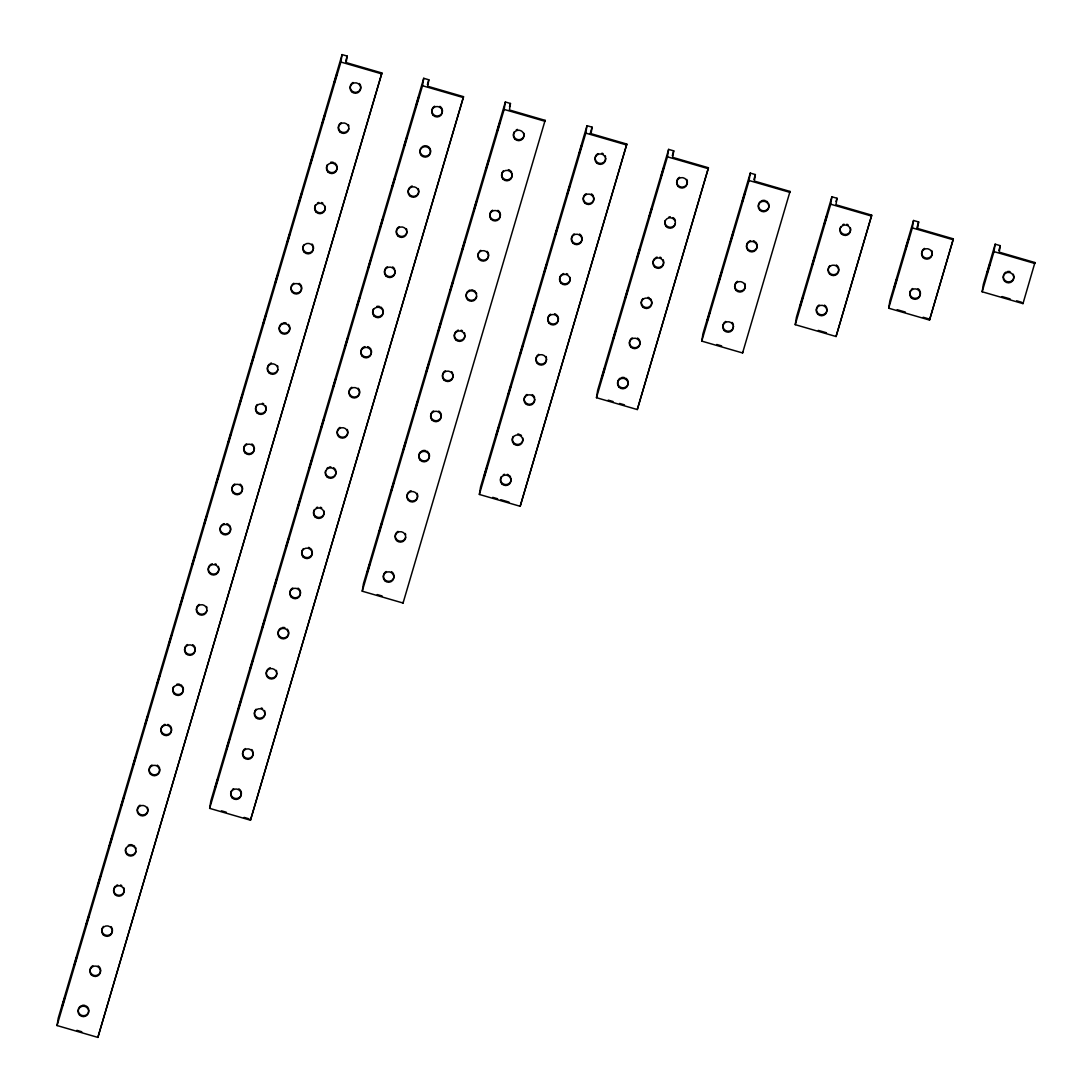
<?xml version="1.0" encoding="UTF-8"?>
<svg xmlns="http://www.w3.org/2000/svg" width="1092" height="1092" viewBox="0 0 1092 1092"><rect width="100%" height="100%" fill="white"/><g stroke="black" fill="none" stroke-linecap="round" stroke-linejoin="round"><path stroke-width="1.5" d="M57.057 1025.552L58.245 1018.113L342.083 54.6L347.188 56.088L346.15 62.585L381.859 72.959L381.709 73.887L97.871 1037.4L57.057 1025.552L340.895 62.039L342.083 54.6M97.871 1037.4L381.859 72.959M209.65 808.367L210.838 800.941L423.723 78.296L428.828 79.784L427.777 86.282L463.499 96.656L463.349 97.584L250.464 820.215L209.65 808.367L422.522 85.736L423.723 78.296M250.464 820.215L463.499 96.656M545.126 120.352L403.057 603.043L362.244 591.195L363.431 583.756L505.35 101.993L510.455 103.481L509.418 109.978L545.126 120.352L544.976 121.28L504.163 109.432L505.35 101.993M403.057 603.043L403.207 602.101M479.361 494.444L480.548 487.018L586.991 125.689L592.096 127.177L591.059 133.674L626.767 144.048L626.617 144.977L520.174 506.292L479.361 494.444L585.803 133.128L586.991 125.689M520.174 506.292L626.767 144.048M596.478 397.706L597.665 390.267L668.632 149.386L673.737 150.873L672.686 157.371L708.408 167.745L708.258 168.673L637.291 409.555L596.478 397.706L667.43 156.825L668.632 149.386M637.291 409.555L708.408 167.745M790.035 191.441L742.587 352.962L701.76 341.113L702.961 333.674L750.259 173.096L755.364 174.57L754.326 181.081L790.035 191.441L789.898 192.369L749.071 180.521L750.259 173.096M742.587 352.962L742.737 352.033M795.235 324.665L796.423 317.226L831.899 196.792L837.004 198.266L835.967 204.777L871.675 215.138L871.525 216.066L836.049 336.513L795.235 324.665L830.712 204.218L831.899 196.792M836.049 336.513L871.675 215.138M888.697 308.217L889.884 300.778L913.54 220.488L918.645 221.963L917.594 228.474L953.316 238.834L953.166 239.762L929.51 320.065L888.697 308.217L912.352 227.914L913.54 220.488M929.51 320.065L953.316 238.834M1034.943 262.544L1022.972 303.617L982.158 291.769L983.346 284.329L995.167 244.185L1000.272 245.659L999.235 252.17L1034.943 262.544L1034.806 263.472L993.979 251.624L995.167 244.185M1022.972 303.617L1023.122 302.689M345.741 60.988L347.188 56.088M427.382 84.685L428.828 79.784M362.244 591.195L504.163 109.432M509.5 106.743L510.455 103.481M590.171 133.715L592.096 127.177M672.29 155.76L673.737 150.873M701.76 341.113L749.071 180.521M753.93 179.443L755.364 174.57M836.049 201.529L837.004 198.266M916.748 228.392L918.645 221.963M982.158 291.769L993.979 251.624M998.852 250.477L1000.272 245.659M340.895 62.039L381.709 73.887M422.522 85.736L463.349 97.584M585.803 133.128L626.617 144.977M667.43 156.825L708.258 168.673M830.712 204.218L871.525 216.066M912.352 227.914L953.166 239.762M1002.019 296.56L1010.141 298.908M1016.625 300.805L1021.498 302.211M897.187 309.705L905.309 312.066M923.163 317.253L929.661 319.137M818.345 330.398L826.453 332.76M716.762 344.485L721.635 345.905M608.217 400.136L613.09 401.556M619.587 403.439L624.46 404.859M492.724 497.351L497.597 498.771M500.846 499.713L508.968 502.074M377.231 594.567L382.104 595.986M221.389 810.81L226.262 812.216M244.117 817.403L248.99 818.823M76.918 1030.343L81.777 1031.763M359.364 83.497A5.31 5.228 9.1 0 1 358.872 91.196A5.31 5.228 9.1 0 1 351.119 89.994A5.31 5.228 9.1 0 1 352.975 82.501M348.812 128.733A5.31 5.228 9.1 0 1 340.39 131.313A5.31 5.228 9.1 0 1 341.154 122.659M348.362 124.747A5.31 5.228 9.1 0 1 348.867 126.017M336.541 164.892A5.31 5.228 9.1 0 1 331.777 172.632A5.31 5.228 9.1 0 1 327.341 164.66M330.617 162.312A5.31 5.228 9.1 0 1 333.36 162.38M334.63 162.926A5.31 5.228 9.1 0 1 335.722 163.786M313.39 246.464A5.31 5.228 9.1 0 1 307.425 252.853A5.31 5.228 9.1 0 1 303.685 244.963M312.066 244.089A5.31 5.228 9.1 0 1 312.885 245.181M325.211 206.32A5.31 5.228 9.1 0 1 319.26 212.708A5.31 5.228 9.1 0 1 315.506 204.818M317.499 202.948A5.31 5.228 9.1 0 1 318.782 202.457M321.539 202.525A5.31 5.228 9.1 0 1 322.809 203.085M218.263 566.366A5.31 5.228 9.1 0 1 215.766 573.655A5.31 5.228 9.1 0 1 208.586 570.529A5.31 5.228 9.1 0 1 212.339 563.772M215.097 563.841A5.31 5.228 9.1 0 1 216.366 564.4M206.893 610.483A5.31 5.228 9.1 0 1 198.471 613.076A5.31 5.228 9.1 0 1 199.222 604.408M206.443 606.51A5.31 5.228 9.1 0 1 206.948 607.78M254.259 447.201A5.31 5.228 9.1 0 1 250.819 453.385A5.31 5.228 9.1 0 1 244.239 450.518A5.31 5.228 9.1 0 1 246.533 443.83M251.843 443.953A5.31 5.228 9.1 0 1 253.754 445.918M299.153 283.374A5.31 5.228 9.1 0 1 300.409 291.305A5.31 5.228 9.1 0 1 292.26 291.1A5.31 5.228 9.1 0 1 293.844 283.238M266.23 408.408A5.31 5.228 9.1 0 1 258.79 413.063A5.31 5.228 9.1 0 1 257.248 404.477M262.408 403.262A5.31 5.228 9.1 0 1 263.677 403.808M265.574 405.774A5.31 5.228 9.1 0 1 266.079 407.043M277.846 369.615A5.31 5.228 9.1 0 1 269.997 372.59A5.31 5.228 9.1 0 1 269.069 364.332M270.188 363.527A5.31 5.228 9.1 0 1 271.485 363.035M277.409 365.629A5.31 5.228 9.1 0 1 277.914 366.898M288.411 324.379A5.31 5.228 9.1 0 1 287.906 332.077A5.31 5.228 9.1 0 1 280.166 330.876A5.31 5.228 9.1 0 1 282.009 323.382M283.306 322.891A5.31 5.228 9.1 0 1 286.049 322.959M171.471 728.214A5.31 5.228 9.1 0 1 164.837 734.466A5.31 5.228 9.1 0 1 162.626 725.661M163.745 724.856A5.31 5.228 9.1 0 1 165.042 724.365M167.786 724.433A5.31 5.228 9.1 0 1 169.055 724.979M170.147 725.839A5.31 5.228 9.1 0 1 170.966 726.944M240.022 484.097A5.31 5.228 9.1 0 1 241.264 492.028A5.31 5.228 9.1 0 1 233.128 491.823A5.31 5.228 9.1 0 1 234.712 483.974M230.603 527.491A5.31 5.228 9.1 0 1 223.969 533.729A5.31 5.228 9.1 0 1 221.758 524.924M222.877 524.119A5.31 5.228 9.1 0 1 224.174 523.628M226.918 523.696A5.31 5.228 9.1 0 1 228.187 524.256M229.279 525.115A5.31 5.228 9.1 0 1 230.098 526.207M182.787 686.8A5.31 5.228 9.1 0 1 178.023 694.526A5.31 5.228 9.1 0 1 173.587 686.568M176.863 684.22A5.31 5.228 9.1 0 1 179.62 684.288M180.89 684.834A5.31 5.228 9.1 0 1 181.968 685.694M192.711 644.69A5.31 5.228 9.1 0 1 194.512 651.883A5.31 5.228 9.1 0 1 187.21 653.617A5.31 5.228 9.1 0 1 185.422 646.423M186.282 645.358A5.31 5.228 9.1 0 1 187.401 644.553M112.34 928.951A5.31 5.228 9.1 0 1 105.692 935.202A5.31 5.228 9.1 0 1 103.494 926.385M111.002 926.576A5.31 5.228 9.1 0 1 111.834 927.681M157.234 765.123A5.31 5.228 9.1 0 1 158.476 773.054A5.31 5.228 9.1 0 1 150.341 772.849A5.31 5.228 9.1 0 1 151.924 765.001M123.655 887.537A5.31 5.228 9.1 0 1 121.963 894.389A5.31 5.228 9.1 0 1 114.865 893.297A5.31 5.228 9.1 0 1 115.329 886.24M116.434 885.435A5.31 5.228 9.1 0 1 117.731 884.943M120.475 885.011A5.31 5.228 9.1 0 1 121.744 885.571M135.927 851.364A5.31 5.228 9.1 0 1 129.347 854.899A5.31 5.228 9.1 0 1 125.73 848.402M128.269 845.29A5.31 5.228 9.1 0 1 132.309 844.867M133.579 845.426A5.31 5.228 9.1 0 1 134.657 846.286M135.476 847.392A5.31 5.228 9.1 0 1 135.981 848.661M147.311 807.234A5.31 5.228 9.1 0 1 145.222 814.332A5.31 5.228 9.1 0 1 138.001 812.243A5.31 5.228 9.1 0 1 140.09 805.145M98.103 965.86A5.31 5.228 9.1 0 1 99.345 973.791A5.31 5.228 9.1 0 1 91.209 973.586A5.31 5.228 9.1 0 1 92.793 965.724M86.268 1006.005A5.31 5.228 9.1 0 1 87.524 1013.936A5.31 5.228 9.1 0 1 79.388 1013.731A5.31 5.228 9.1 0 1 80.958 1005.882M82.255 1005.391A5.31 5.228 9.1 0 1 84.999 1005.459M920.324 291.905A5.31 5.228 9.1 0 1 914.359 298.307A5.31 5.228 9.1 0 1 910.619 290.404M911.479 289.339A5.31 5.228 9.1 0 1 912.598 288.534M917.908 288.67A5.31 5.228 9.1 0 1 919.819 290.636M932.295 253.126A5.31 5.228 9.1 0 1 924.241 257.453A5.31 5.228 9.1 0 1 924.433 248.389M931.64 250.491A5.31 5.228 9.1 0 1 932.145 251.761M1013.28 274.188A5.31 5.228 9.1 0 1 1009.213 281.886A5.31 5.228 9.1 0 1 1003.521 275.211M1004.08 273.955A5.31 5.228 9.1 0 1 1006.06 272.085M1007.356 271.594A5.31 5.228 9.1 0 1 1010.1 271.662M593.775 197.12A5.31 5.228 9.1 0 1 590.335 203.303A5.31 5.228 9.1 0 1 583.756 200.437A5.31 5.228 9.1 0 1 586.063 193.748M591.373 193.885A5.31 5.228 9.1 0 1 593.27 195.837M605.76 158.326A5.31 5.228 9.1 0 1 597.693 162.667A5.31 5.228 9.1 0 1 597.884 153.603M601.924 153.18A5.31 5.228 9.1 0 1 603.193 153.726M605.105 155.692A5.31 5.228 9.1 0 1 605.61 156.975M579.538 234.029A5.31 5.228 9.1 0 1 581.34 241.223A5.31 5.228 9.1 0 1 574.037 242.956A5.31 5.228 9.1 0 1 572.249 235.763M573.109 234.698A5.31 5.228 9.1 0 1 574.228 233.893M556.975 315.178A5.31 5.228 9.1 0 1 556.47 322.877A5.31 5.228 9.1 0 1 548.73 321.676A5.31 5.228 9.1 0 1 550.573 314.182M554.613 313.759A5.31 5.228 9.1 0 1 555.883 314.319M570.12 277.409A5.31 5.228 9.1 0 1 563.486 283.661A5.31 5.228 9.1 0 1 561.288 274.843M562.407 274.037A5.31 5.228 9.1 0 1 563.69 273.546M566.448 273.614A5.31 5.228 9.1 0 1 567.717 274.174M546.628 359.063A5.31 5.228 9.1 0 1 538.561 363.39A5.31 5.228 9.1 0 1 538.752 354.327M545.959 356.429A5.31 5.228 9.1 0 1 546.464 357.698M534.793 399.208A5.31 5.228 9.1 0 1 528.009 404.095A5.31 5.228 9.1 0 1 524.938 396.341M525.812 395.29A5.31 5.228 9.1 0 1 526.917 394.485M532.227 394.608A5.31 5.228 9.1 0 1 534.643 397.843M510.988 478.146A5.31 5.228 9.1 0 1 505.036 484.534A5.31 5.228 9.1 0 1 501.283 476.644M503.275 474.774A5.31 5.228 9.1 0 1 504.559 474.283M507.316 474.351A5.31 5.228 9.1 0 1 508.585 474.911M509.664 475.757A5.31 5.228 9.1 0 1 510.483 476.863M522.822 438.001A5.31 5.228 9.1 0 1 516.857 444.389A5.31 5.228 9.1 0 1 513.117 436.486M517.772 433.988A5.31 5.228 9.1 0 1 519.137 434.207M520.406 434.752A5.31 5.228 9.1 0 1 521.485 435.612M487.155 251.337A5.31 5.228 9.1 0 1 487.332 258.394A5.31 5.228 9.1 0 1 480.193 259.145A5.31 5.228 9.1 0 1 478.787 252.211M479.647 251.146A5.31 5.228 9.1 0 1 480.767 250.341M512.134 173.423A5.31 5.228 9.1 0 1 505.5 179.661A5.31 5.228 9.1 0 1 503.303 170.857M508.462 169.629A5.31 5.228 9.1 0 1 509.732 170.175M510.81 171.035A5.31 5.228 9.1 0 1 511.629 172.14M497.911 210.333A5.31 5.228 9.1 0 1 499.153 218.25A5.31 5.228 9.1 0 1 491.018 218.059A5.31 5.228 9.1 0 1 492.588 210.196M476.603 296.56A5.31 5.228 9.1 0 1 470.024 300.109A5.31 5.228 9.1 0 1 466.407 293.598M466.953 292.356A5.31 5.228 9.1 0 1 467.826 291.291M468.946 290.486A5.31 5.228 9.1 0 1 470.229 289.994M471.608 289.858A5.31 5.228 9.1 0 1 472.986 290.062M474.256 290.622A5.31 5.228 9.1 0 1 475.334 291.482M476.153 292.588A5.31 5.228 9.1 0 1 476.658 293.857M417.021 493.311A5.31 5.228 9.1 0 1 415.329 500.177A5.31 5.228 9.1 0 1 408.231 499.085A5.31 5.228 9.1 0 1 408.695 492.028M409.8 491.223A5.31 5.228 9.1 0 1 411.097 490.731M523.969 133.279A5.31 5.228 9.1 0 1 518.004 139.667A5.31 5.228 9.1 0 1 514.264 131.763M516.243 129.907A5.31 5.228 9.1 0 1 517.54 129.416M464.987 335.367A5.31 5.228 9.1 0 1 457.548 340.008A5.31 5.228 9.1 0 1 455.992 331.436M457.111 330.63A5.31 5.228 9.1 0 1 458.408 330.139M461.152 330.207A5.31 5.228 9.1 0 1 462.421 330.767M464.332 332.732A5.31 5.228 9.1 0 1 464.837 334.002M438.766 411.056A5.31 5.228 9.1 0 1 440.021 418.987A5.31 5.228 9.1 0 1 431.886 418.782A5.31 5.228 9.1 0 1 433.456 410.933M453.003 374.147A5.31 5.228 9.1 0 1 449.563 380.344A5.31 5.228 9.1 0 1 442.983 377.463A5.31 5.228 9.1 0 1 445.29 370.789M451.678 371.771A5.31 5.228 9.1 0 1 452.498 372.877M405.651 537.441A5.31 5.228 9.1 0 1 397.229 540.035A5.31 5.228 9.1 0 1 397.979 531.367M405.2 533.469A5.31 5.228 9.1 0 1 405.705 534.739M428.842 453.166A5.31 5.228 9.1 0 1 427.149 460.032A5.31 5.228 9.1 0 1 420.051 458.927A5.31 5.228 9.1 0 1 420.516 451.883M421.635 451.078A5.31 5.228 9.1 0 1 425.675 450.655M426.945 451.201A5.31 5.228 9.1 0 1 428.023 452.061M391.468 571.648A5.31 5.228 9.1 0 1 392.71 579.579A5.31 5.228 9.1 0 1 384.575 579.374A5.31 5.228 9.1 0 1 386.158 571.512M675.361 223.519A5.31 5.228 9.1 0 1 668.782 227.054A5.31 5.228 9.1 0 1 665.151 220.557M668.986 216.953A5.31 5.228 9.1 0 1 670.365 216.817M673 217.581A5.31 5.228 9.1 0 1 675.416 220.816M686.731 179.388A5.31 5.228 9.1 0 1 684.643 186.486A5.31 5.228 9.1 0 1 677.422 184.398A5.31 5.228 9.1 0 1 679.524 177.3M637.523 338.015A5.31 5.228 9.1 0 1 638.779 345.946A5.31 5.228 9.1 0 1 630.644 345.741A5.31 5.228 9.1 0 1 632.213 337.878M663.076 259.691A5.31 5.228 9.1 0 1 661.383 266.544A5.31 5.228 9.1 0 1 654.285 265.452A5.31 5.228 9.1 0 1 654.75 258.394M655.869 257.589A5.31 5.228 9.1 0 1 657.152 257.098M659.909 257.166A5.31 5.228 9.1 0 1 661.179 257.726M651.76 301.105A5.31 5.228 9.1 0 1 645.126 307.357A5.31 5.228 9.1 0 1 642.929 298.539M648.075 297.311A5.31 5.228 9.1 0 1 649.344 297.87M650.436 298.73A5.31 5.228 9.1 0 1 651.255 299.836M625.702 378.16A5.31 5.228 9.1 0 1 626.945 386.09A5.31 5.228 9.1 0 1 618.809 385.885A5.31 5.228 9.1 0 1 620.379 378.037M621.676 377.545A5.31 5.228 9.1 0 1 624.433 377.614M755.719 242.137A5.31 5.228 9.1 0 1 755.568 249.536A5.31 5.228 9.1 0 1 748.061 249.345A5.31 5.228 9.1 0 1 748.211 241.946M749.33 241.141A5.31 5.228 9.1 0 1 750.613 240.65M753.371 240.718A5.31 5.228 9.1 0 1 754.64 241.277M768.372 203.085A5.31 5.228 9.1 0 1 766.68 209.951A5.31 5.228 9.1 0 1 759.582 208.859A5.31 5.228 9.1 0 1 760.032 201.802M761.151 200.996A5.31 5.228 9.1 0 1 765.192 200.573M766.461 201.133A5.31 5.228 9.1 0 1 767.553 201.993M733.551 326.167A5.31 5.228 9.1 0 1 725.484 330.494A5.31 5.228 9.1 0 1 725.675 321.43M732.063 322.427A5.31 5.228 9.1 0 1 733.401 324.802M745.372 286.022A5.31 5.228 9.1 0 1 737.318 290.349A5.31 5.228 9.1 0 1 737.496 281.286M744.717 283.388A5.31 5.228 9.1 0 1 745.222 284.657M850.518 228.064A5.31 5.228 9.1 0 1 844.553 234.452A5.31 5.228 9.1 0 1 840.813 226.563M842.792 224.693A5.31 5.228 9.1 0 1 844.089 224.201M846.832 224.27A5.31 5.228 9.1 0 1 848.102 224.829M836.281 264.974A5.31 5.228 9.1 0 1 837.81 272.55A5.31 5.228 9.1 0 1 830.029 273.355A5.31 5.228 9.1 0 1 829.852 265.643M824.446 305.118A5.31 5.228 9.1 0 1 825.702 313.049A5.31 5.228 9.1 0 1 817.567 312.844A5.31 5.228 9.1 0 1 819.137 304.982M439.926 106.334A5.31 5.228 9.1 0 1 441.168 114.264A5.31 5.228 9.1 0 1 433.033 114.059A5.31 5.228 9.1 0 1 434.616 106.211M418.168 188.588A5.31 5.228 9.1 0 1 416.475 195.454A5.31 5.228 9.1 0 1 409.377 194.349A5.31 5.228 9.1 0 1 409.841 187.305M410.961 186.5A5.31 5.228 9.1 0 1 412.244 186.009M395.017 270.161A5.31 5.228 9.1 0 1 391.578 276.344A5.31 5.228 9.1 0 1 385.012 273.478A5.31 5.228 9.1 0 1 387.305 266.789M392.615 266.926A5.31 5.228 9.1 0 1 394.526 268.891M382.691 309.036A5.31 5.228 9.1 0 1 377.928 316.762A5.31 5.228 9.1 0 1 373.491 308.804M376.767 306.442A5.31 5.228 9.1 0 1 379.525 306.511M380.794 307.07A5.31 5.228 9.1 0 1 381.872 307.93M422.781 146.355A5.31 5.228 9.1 0 1 430.644 150.628A5.31 5.228 9.1 0 1 423.423 155.815A5.31 5.228 9.1 0 1 421.662 147.161M407.002 231.368A5.31 5.228 9.1 0 1 398.949 235.708A5.31 5.228 9.1 0 1 399.126 226.645M406.347 228.733A5.31 5.228 9.1 0 1 406.852 230.016M312.244 551.187A5.31 5.228 9.1 0 1 305.596 557.425A5.31 5.228 9.1 0 1 303.399 548.621M308.558 547.392A5.31 5.228 9.1 0 1 309.828 547.952M310.906 548.812A5.31 5.228 9.1 0 1 311.739 549.918M371.376 350.45A5.31 5.228 9.1 0 1 367.485 356.77A5.31 5.228 9.1 0 1 361.056 352.907A5.31 5.228 9.1 0 1 364.946 346.587M367.69 346.655A5.31 5.228 9.1 0 1 368.959 347.215M370.038 348.075A5.31 5.228 9.1 0 1 370.87 349.181M347.215 429.47A5.31 5.228 9.1 0 1 345.127 436.568A5.31 5.228 9.1 0 1 337.906 434.48A5.31 5.228 9.1 0 1 339.994 427.382M358.217 388.22A5.31 5.228 9.1 0 1 357.712 395.918A5.31 5.228 9.1 0 1 349.972 394.717A5.31 5.228 9.1 0 1 351.829 387.237M333.483 467.649A5.31 5.228 9.1 0 1 335.503 474.447A5.31 5.228 9.1 0 1 328.815 476.986A5.31 5.228 9.1 0 1 325.634 470.638M327.054 468.332A5.31 5.228 9.1 0 1 328.173 467.526M329.456 467.035A5.31 5.228 9.1 0 1 330.835 466.885M287.251 629.101A5.31 5.228 9.1 0 1 286.759 636.8A5.31 5.228 9.1 0 1 279.02 635.599A5.31 5.228 9.1 0 1 280.862 628.105M282.159 627.613A5.31 5.228 9.1 0 1 284.903 627.682M298.007 588.097A5.31 5.228 9.1 0 1 299.249 596.027A5.31 5.228 9.1 0 1 291.114 595.822A5.31 5.228 9.1 0 1 292.683 587.96M276.904 672.986A5.31 5.228 9.1 0 1 269.465 677.641A5.31 5.228 9.1 0 1 267.922 669.055M269.041 668.263A5.31 5.228 9.1 0 1 270.325 667.772M276.249 670.351A5.31 5.228 9.1 0 1 276.754 671.621M324.065 511.042A5.31 5.228 9.1 0 1 318.1 517.431A5.31 5.228 9.1 0 1 314.36 509.541M316.339 507.671A5.31 5.228 9.1 0 1 317.635 507.179M320.379 507.248A5.31 5.228 9.1 0 1 321.649 507.807M238.861 788.833A5.31 5.228 9.1 0 1 240.663 796.027A5.31 5.228 9.1 0 1 233.374 797.761A5.31 5.228 9.1 0 1 231.572 790.567M232.446 789.502A5.31 5.228 9.1 0 1 233.552 788.697M253.098 751.924A5.31 5.228 9.1 0 1 249.659 758.107A5.31 5.228 9.1 0 1 243.093 755.241A5.31 5.228 9.1 0 1 245.386 748.552M251.774 749.535A5.31 5.228 9.1 0 1 252.593 750.641M265.083 713.131A5.31 5.228 9.1 0 1 257.644 717.785A5.31 5.228 9.1 0 1 256.088 709.213M261.247 707.985A5.31 5.228 9.1 0 1 262.517 708.531M264.428 710.496A5.31 5.228 9.1 0 1 264.933 711.766M62.176 1006.374L65.029 996.668L62.176 1006.374M73.997 966.215L76.863 956.592L73.997 966.215M85.818 926.071L88.698 916.447L85.818 926.071M97.652 885.926L100.505 876.234L97.652 885.926M109.473 845.781L112.34 836.09L109.473 845.781M121.308 805.637L124.174 796.013L121.308 805.637M133.128 765.492L135.995 755.869L133.128 765.492M144.963 725.347L147.816 715.642L144.963 725.347M156.784 685.189L159.65 675.566L156.784 685.189M168.605 645.044L171.485 635.421L168.605 645.044M180.439 604.9L183.292 595.208L180.439 604.9M192.26 564.755L195.127 555.064L192.26 564.755M204.095 524.61L206.961 514.987L204.095 524.61M215.916 484.466L218.782 474.843L215.916 484.466M227.75 444.321L230.603 434.616L227.75 444.321M239.571 404.163L242.438 394.54L239.571 404.163M251.392 364.018L254.272 354.395L251.392 364.018M263.227 323.874L266.079 314.182L263.227 323.874M275.048 283.729L277.914 274.106L275.048 283.729M286.882 243.584L289.749 233.961L286.882 243.584M298.703 203.44L301.556 193.748L298.703 203.44M310.538 163.295L313.39 153.59L310.538 163.295M322.358 123.15L325.225 113.513L322.358 123.15M334.179 82.992L337.059 73.369L334.179 82.992M214.769 789.188L217.622 779.497L214.769 789.188M226.59 749.044L229.443 739.339L226.59 749.044M238.425 708.899L241.291 699.262L238.425 708.899M250.245 668.741L253.112 659.118L250.245 668.741M262.08 628.596L264.933 618.905L262.08 628.596M273.901 588.452L276.767 578.828L273.901 588.452M285.722 548.307L288.588 538.684L285.722 548.307M297.556 508.162L300.409 498.471L297.556 508.162M309.377 468.018L312.23 458.326L309.377 468.018M321.212 427.873L324.078 418.236L321.212 427.873M333.033 387.715L335.899 378.091L333.033 387.715M344.867 347.57L347.72 337.878L344.867 347.57M356.688 307.425L359.555 297.802L356.688 307.425M368.509 267.281L371.376 257.657L368.509 267.281M380.344 227.136L383.196 217.445L380.344 227.136M392.165 186.991L395.031 177.368L392.165 186.991M403.999 146.847L406.852 137.142L403.999 146.847M415.82 106.688L418.686 97.065L415.82 106.688M367.362 572.003L370.229 562.38L367.362 572.003M379.197 531.859L382.05 522.167L379.197 531.859M391.018 491.714L393.884 482.091L391.018 491.714M402.839 451.569L405.705 441.946L402.839 451.569M414.673 411.425L417.526 401.72L414.673 411.425M426.494 371.266L429.347 361.575L426.494 371.266M438.329 331.122L441.195 321.498L438.329 331.122M450.15 290.977L453.016 281.354L450.15 290.977M461.971 250.832L464.837 241.141L461.971 250.832M473.805 210.688L476.672 201.065L473.805 210.688M485.626 170.543L488.493 160.92L485.626 170.543M497.461 130.398L500.313 120.693L497.461 130.398M484.479 475.266L487.346 465.642L484.479 475.266M496.3 435.121L499.167 425.416L496.3 435.121M508.135 394.976L511.001 385.339L508.135 394.976M519.956 354.818L522.822 345.195L519.956 354.818M531.79 314.673L534.643 304.982L531.79 314.673M543.611 274.529L546.464 264.837L543.611 274.529M555.446 234.384L558.312 224.761L555.446 234.384M567.267 194.24L570.133 184.616L567.267 194.24M579.088 154.095L581.954 144.39L579.088 154.095M601.596 378.528L604.463 368.891L601.596 378.528M613.417 338.37L616.284 328.678L613.417 338.37M625.252 298.225L628.118 288.602L625.252 298.225M637.073 258.081L639.939 248.457L637.073 258.081M648.907 217.936L651.76 208.244L648.907 217.936M660.728 177.791L663.581 168.1L660.728 177.791M706.893 321.922L709.759 312.298L706.893 321.922M718.713 281.777L721.58 272.154L718.713 281.777M730.534 241.632L733.401 231.941L730.534 241.632M742.369 201.488L745.235 191.864L742.369 201.488M800.354 305.473L803.221 295.85L800.354 305.473M812.175 265.329L815.028 255.637L812.175 265.329M823.996 225.184L826.876 215.561L823.996 225.184M893.816 289.025L896.668 279.334L893.816 289.025M905.637 248.88L908.503 239.257L905.637 248.88M987.277 272.577L990.144 262.954L987.277 272.577M351.556 91.632A5.31 5.228 9.1 0 0 360.497 89.517A5.31 5.228 9.1 0 0 354.122 82.951A5.31 5.228 9.1 0 0 351.556 91.632M339.735 131.777A5.31 5.228 9.1 0 0 348.662 129.661A5.31 5.228 9.1 0 0 342.287 123.096A5.31 5.228 9.1 0 0 339.735 131.777M327.9 171.935A5.31 5.228 9.1 0 0 336.841 169.806A5.31 5.228 9.1 0 0 330.466 163.24A5.31 5.228 9.1 0 0 327.9 171.935M304.245 252.225A5.31 5.228 9.1 0 0 313.186 250.095A5.31 5.228 9.1 0 0 306.811 243.53A5.31 5.228 9.1 0 0 304.245 252.225M316.079 212.08A5.31 5.228 9.1 0 0 325.007 209.951A5.31 5.228 9.1 0 0 318.632 203.385A5.31 5.228 9.1 0 0 316.079 212.08M209.637 573.396A5.31 5.228 9.1 0 0 218.564 571.266A5.31 5.228 9.1 0 0 212.203 564.701A5.31 5.228 9.1 0 0 209.637 573.396M197.816 613.54A5.31 5.228 9.1 0 0 206.743 611.424A5.31 5.228 9.1 0 0 200.368 604.845A5.31 5.228 9.1 0 0 197.816 613.54M245.113 452.962A5.31 5.228 9.1 0 0 254.054 450.832A5.31 5.228 9.1 0 0 247.679 444.267A5.31 5.228 9.1 0 0 245.113 452.962M292.424 292.369A5.31 5.228 9.1 0 0 301.351 290.24A5.31 5.228 9.1 0 0 294.99 283.674A5.31 5.228 9.1 0 0 292.424 292.369M256.948 412.803A5.31 5.228 9.1 0 0 265.875 410.688A5.31 5.228 9.1 0 0 259.5 404.122A5.31 5.228 9.1 0 0 256.948 412.803M268.769 372.659A5.31 5.228 9.1 0 0 277.709 370.543A5.31 5.228 9.1 0 0 271.335 363.977A5.31 5.228 9.1 0 0 268.769 372.659M185.981 653.685A5.31 5.228 9.1 0 0 194.922 651.569A5.31 5.228 9.1 0 0 188.547 645.003A5.31 5.228 9.1 0 0 185.981 653.685M280.603 332.514A5.31 5.228 9.1 0 0 289.53 330.398A5.31 5.228 9.1 0 0 283.156 323.819A5.31 5.228 9.1 0 0 280.603 332.514M233.292 493.106A5.31 5.228 9.1 0 0 242.219 490.977A5.31 5.228 9.1 0 0 235.845 484.411A5.31 5.228 9.1 0 0 233.292 493.106M221.458 533.251A5.31 5.228 9.1 0 0 230.398 531.122A5.31 5.228 9.1 0 0 224.024 524.556A5.31 5.228 9.1 0 0 221.458 533.251M162.326 733.988A5.31 5.228 9.1 0 0 171.267 731.858A5.31 5.228 9.1 0 0 164.892 725.293A5.31 5.228 9.1 0 0 162.326 733.988M174.16 693.83A5.31 5.228 9.1 0 0 183.087 691.714A5.31 5.228 9.1 0 0 176.713 685.148A5.31 5.228 9.1 0 0 174.16 693.83M103.194 934.711A5.31 5.228 9.1 0 0 112.135 932.595A5.31 5.228 9.1 0 0 105.76 926.016A5.31 5.228 9.1 0 0 103.194 934.711M150.505 774.132A5.31 5.228 9.1 0 0 159.432 772.003A5.31 5.228 9.1 0 0 153.057 765.437A5.31 5.228 9.1 0 0 150.505 774.132M115.029 894.566A5.31 5.228 9.1 0 0 123.956 892.437A5.31 5.228 9.1 0 0 117.581 885.871A5.31 5.228 9.1 0 0 115.029 894.566M126.849 854.422A5.31 5.228 9.1 0 0 135.777 852.292A5.31 5.228 9.1 0 0 129.416 845.727A5.31 5.228 9.1 0 0 126.849 854.422M138.67 814.277A5.31 5.228 9.1 0 0 147.611 812.148A5.31 5.228 9.1 0 0 141.237 805.582A5.31 5.228 9.1 0 0 138.67 814.277M91.373 974.856A5.31 5.228 9.1 0 0 100.3 972.74A5.31 5.228 9.1 0 0 93.926 966.174A5.31 5.228 9.1 0 0 91.373 974.856M79.539 1015.014A5.31 5.228 9.1 0 0 88.479 1012.885A5.31 5.228 9.1 0 0 82.105 1006.319A5.31 5.228 9.1 0 0 79.539 1015.014M911.178 297.666A5.31 5.228 9.1 0 0 920.119 295.55A5.31 5.228 9.1 0 0 913.745 288.984A5.31 5.228 9.1 0 0 911.178 297.666M923.013 257.521A5.31 5.228 9.1 0 0 931.94 255.405A5.31 5.228 9.1 0 0 925.566 248.826A5.31 5.228 9.1 0 0 923.013 257.521M1004.64 281.217A5.31 5.228 9.1 0 0 1013.581 279.102A5.31 5.228 9.1 0 0 1007.206 272.522A5.31 5.228 9.1 0 0 1004.64 281.217M596.464 162.735A5.31 5.228 9.1 0 0 605.405 160.606A5.31 5.228 9.1 0 0 599.03 154.04A5.31 5.228 9.1 0 0 596.464 162.735M572.809 243.025A5.31 5.228 9.1 0 0 581.749 240.895A5.31 5.228 9.1 0 0 575.375 234.33A5.31 5.228 9.1 0 0 572.809 243.025M549.153 323.314A5.31 5.228 9.1 0 0 558.094 321.198A5.31 5.228 9.1 0 0 551.719 314.619A5.31 5.228 9.1 0 0 549.153 323.314M560.988 283.169A5.31 5.228 9.1 0 0 569.915 281.04A5.31 5.228 9.1 0 0 563.54 274.474A5.31 5.228 9.1 0 0 560.988 283.169M584.643 202.88A5.31 5.228 9.1 0 0 593.57 200.751A5.31 5.228 9.1 0 0 587.196 194.185A5.31 5.228 9.1 0 0 584.643 202.88M537.332 363.459A5.31 5.228 9.1 0 0 546.259 361.343A5.31 5.228 9.1 0 0 539.898 354.777A5.31 5.228 9.1 0 0 537.332 363.459M525.511 403.617A5.31 5.228 9.1 0 0 534.438 401.487A5.31 5.228 9.1 0 0 528.064 394.922A5.31 5.228 9.1 0 0 525.511 403.617M501.856 483.906A5.31 5.228 9.1 0 0 510.783 481.777A5.31 5.228 9.1 0 0 504.408 475.211A5.31 5.228 9.1 0 0 501.856 483.906M513.677 443.762A5.31 5.228 9.1 0 0 522.618 441.632A5.31 5.228 9.1 0 0 516.243 435.066A5.31 5.228 9.1 0 0 513.677 443.762M503.002 179.184A5.31 5.228 9.1 0 0 511.93 177.054A5.31 5.228 9.1 0 0 505.569 170.489A5.31 5.228 9.1 0 0 503.002 179.184M479.347 259.473A5.31 5.228 9.1 0 0 488.288 257.343A5.31 5.228 9.1 0 0 481.913 250.778A5.31 5.228 9.1 0 0 479.347 259.473M491.182 219.328A5.31 5.228 9.1 0 0 500.109 217.199A5.31 5.228 9.1 0 0 493.734 210.633A5.31 5.228 9.1 0 0 491.182 219.328M467.526 299.618A5.31 5.228 9.1 0 0 476.453 297.488A5.31 5.228 9.1 0 0 470.079 290.922A5.31 5.228 9.1 0 0 467.526 299.618M408.394 500.354A5.31 5.228 9.1 0 0 417.321 498.225A5.31 5.228 9.1 0 0 410.947 491.659A5.31 5.228 9.1 0 0 408.394 500.354M514.823 139.039A5.31 5.228 9.1 0 0 523.764 136.91A5.31 5.228 9.1 0 0 517.39 130.344A5.31 5.228 9.1 0 0 514.823 139.039M455.692 339.762A5.31 5.228 9.1 0 0 464.632 337.646A5.31 5.228 9.1 0 0 458.258 331.067A5.31 5.228 9.1 0 0 455.692 339.762M432.036 420.065A5.31 5.228 9.1 0 0 440.977 417.936A5.31 5.228 9.1 0 0 434.602 411.37A5.31 5.228 9.1 0 0 432.036 420.065M443.871 379.907A5.31 5.228 9.1 0 0 452.798 377.791A5.31 5.228 9.1 0 0 446.423 371.225A5.31 5.228 9.1 0 0 443.871 379.907M420.215 460.21A5.31 5.228 9.1 0 0 429.142 458.08A5.31 5.228 9.1 0 0 422.781 451.515A5.31 5.228 9.1 0 0 420.215 460.21M396.56 540.499A5.31 5.228 9.1 0 0 405.501 538.37A5.31 5.228 9.1 0 0 399.126 531.804A5.31 5.228 9.1 0 0 396.56 540.499M384.739 580.644A5.31 5.228 9.1 0 0 393.666 578.514A5.31 5.228 9.1 0 0 387.291 571.949A5.31 5.228 9.1 0 0 384.739 580.644M666.27 226.576A5.31 5.228 9.1 0 0 675.211 224.447A5.31 5.228 9.1 0 0 668.836 217.881A5.31 5.228 9.1 0 0 666.27 226.576M630.794 347.01A5.31 5.228 9.1 0 0 639.735 344.895A5.31 5.228 9.1 0 0 633.36 338.329A5.31 5.228 9.1 0 0 630.794 347.01M678.105 186.432A5.31 5.228 9.1 0 0 687.032 184.302A5.31 5.228 9.1 0 0 680.657 177.737A5.31 5.228 9.1 0 0 678.105 186.432M654.449 266.721A5.31 5.228 9.1 0 0 663.376 264.592A5.31 5.228 9.1 0 0 657.002 258.026A5.31 5.228 9.1 0 0 654.449 266.721M642.615 306.866A5.31 5.228 9.1 0 0 651.555 304.75A5.31 5.228 9.1 0 0 645.181 298.171A5.31 5.228 9.1 0 0 642.615 306.866M618.973 387.155A5.31 5.228 9.1 0 0 627.9 385.039A5.31 5.228 9.1 0 0 621.525 378.474A5.31 5.228 9.1 0 0 618.973 387.155M747.911 250.273A5.31 5.228 9.1 0 0 756.838 248.143A5.31 5.228 9.1 0 0 750.477 241.578A5.31 5.228 9.1 0 0 747.911 250.273M759.732 210.128A5.31 5.228 9.1 0 0 768.672 207.999A5.31 5.228 9.1 0 0 762.298 201.433A5.31 5.228 9.1 0 0 759.732 210.128M724.255 330.562A5.31 5.228 9.1 0 0 733.196 328.446A5.31 5.228 9.1 0 0 726.822 321.881A5.31 5.228 9.1 0 0 724.255 330.562M736.09 290.417A5.31 5.228 9.1 0 0 745.017 288.302A5.31 5.228 9.1 0 0 738.642 281.722A5.31 5.228 9.1 0 0 736.09 290.417M841.372 233.825A5.31 5.228 9.1 0 0 850.313 231.695A5.31 5.228 9.1 0 0 843.939 225.129A5.31 5.228 9.1 0 0 841.372 233.825M829.551 273.969A5.31 5.228 9.1 0 0 838.479 271.853A5.31 5.228 9.1 0 0 832.104 265.274A5.31 5.228 9.1 0 0 829.551 273.969M817.717 314.114A5.31 5.228 9.1 0 0 826.658 311.998A5.31 5.228 9.1 0 0 820.283 305.432A5.31 5.228 9.1 0 0 817.717 314.114M433.196 115.329A5.31 5.228 9.1 0 0 442.123 113.213A5.31 5.228 9.1 0 0 435.749 106.647A5.31 5.228 9.1 0 0 433.196 115.329M409.541 195.632A5.31 5.228 9.1 0 0 418.468 193.502A5.31 5.228 9.1 0 0 412.093 186.937A5.31 5.228 9.1 0 0 409.541 195.632M385.885 275.921A5.31 5.228 9.1 0 0 394.826 273.792A5.31 5.228 9.1 0 0 388.452 267.226A5.31 5.228 9.1 0 0 385.885 275.921M374.065 316.066A5.31 5.228 9.1 0 0 382.992 313.95A5.31 5.228 9.1 0 0 376.617 307.371A5.31 5.228 9.1 0 0 374.065 316.066M421.362 155.487A5.31 5.228 9.1 0 0 430.303 153.358A5.31 5.228 9.1 0 0 423.928 146.792A5.31 5.228 9.1 0 0 421.362 155.487M397.706 235.776A5.31 5.228 9.1 0 0 406.647 233.647A5.31 5.228 9.1 0 0 400.273 227.081A5.31 5.228 9.1 0 0 397.706 235.776M303.098 556.947A5.31 5.228 9.1 0 0 312.039 554.818A5.31 5.228 9.1 0 0 305.664 548.252A5.31 5.228 9.1 0 0 303.098 556.947M362.23 356.21A5.31 5.228 9.1 0 0 371.171 354.095A5.31 5.228 9.1 0 0 364.796 347.529A5.31 5.228 9.1 0 0 362.23 356.21M338.575 436.513A5.31 5.228 9.1 0 0 347.515 434.384A5.31 5.228 9.1 0 0 341.141 427.818A5.31 5.228 9.1 0 0 338.575 436.513M350.409 396.355A5.31 5.228 9.1 0 0 359.336 394.239A5.31 5.228 9.1 0 0 352.962 387.674A5.31 5.228 9.1 0 0 350.409 396.355M326.754 476.658A5.31 5.228 9.1 0 0 335.681 474.529A5.31 5.228 9.1 0 0 329.306 467.963A5.31 5.228 9.1 0 0 326.754 476.658M279.443 637.237A5.31 5.228 9.1 0 0 288.384 635.121A5.31 5.228 9.1 0 0 282.009 628.542A5.31 5.228 9.1 0 0 279.443 637.237M291.277 597.092A5.31 5.228 9.1 0 0 300.204 594.963A5.31 5.228 9.1 0 0 293.83 588.397A5.31 5.228 9.1 0 0 291.277 597.092M267.622 677.381A5.31 5.228 9.1 0 0 276.549 675.265A5.31 5.228 9.1 0 0 270.174 668.7A5.31 5.228 9.1 0 0 267.622 677.381M314.919 516.803A5.31 5.228 9.1 0 0 323.86 514.673A5.31 5.228 9.1 0 0 317.485 508.108A5.31 5.228 9.1 0 0 314.919 516.803M255.787 717.54A5.31 5.228 9.1 0 0 264.728 715.41A5.31 5.228 9.1 0 0 258.354 708.844A5.31 5.228 9.1 0 0 255.787 717.54M243.966 757.684A5.31 5.228 9.1 0 0 252.894 755.555A5.31 5.228 9.1 0 0 246.533 748.989A5.31 5.228 9.1 0 0 243.966 757.684M232.132 797.829A5.31 5.228 9.1 0 0 241.073 795.699A5.31 5.228 9.1 0 0 234.698 789.134A5.31 5.228 9.1 0 0 232.132 797.829"/></g></svg>
